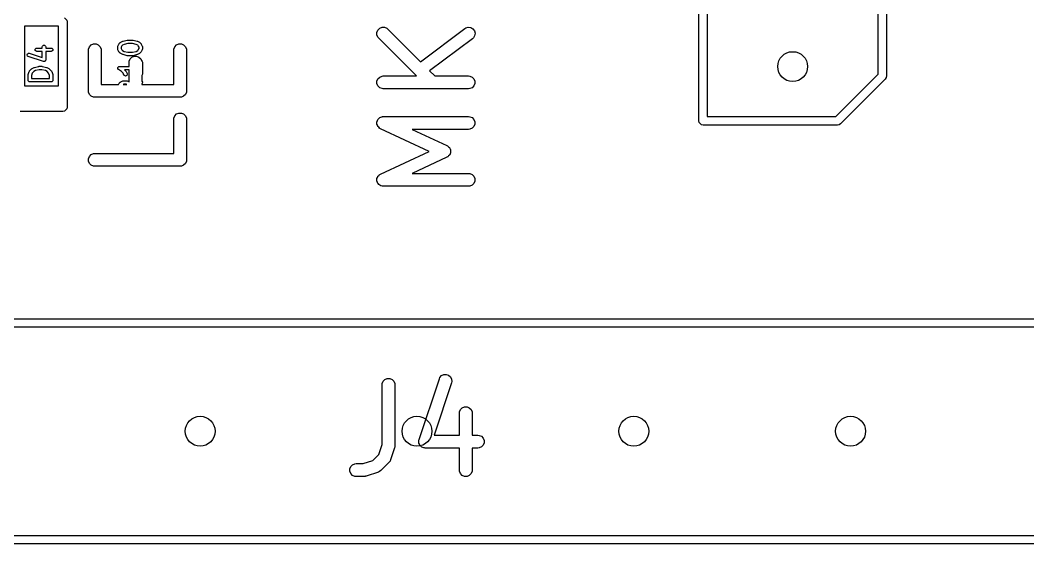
# Model space of a CAD drawing. Extents: x 2.08 to 4.63, y -4.92 to -2.81.
# Drawn here: x 3.6831 to 4.1479, y -4.7173 to -4.4756 of the extents above; entities that cross this region are included whole.
import ezdxf

# ---------------------------------------------------------------- set-up
doc = ezdxf.new("R2010")
doc.units = 0
doc.header["$MEASUREMENT"] = 0
doc.layers.add('BLACK', color=7, linetype='CONTINUOUS')

msp = doc.modelspace()

# ---------------------------------------------------------------- linework, layer by layer
at = {"layer": 'BLACK', "linetype": 'CONTINUOUS'}
for p, q in [((3.99611, -4.52205), (3.99611, -4.17205)), ((4.08272, -4.17205), (4.08272, -4.50138)), ((4.00005, -4.17402), (4.00005, -4.52008)), ((4.07879, -4.50056), (4.07879, -4.17402)), ((3.70351, -4.47456), (3.70457, -4.47562)), ((3.70457, -4.47562), (3.70472, -4.47638)), ((3.68504, -4.47835), (3.68504, -4.50591)), ((3.70079, -4.47835), (3.68504, -4.47835)), ((3.70079, -4.50591), (3.70079, -4.47835)), ((3.70472, -4.47638), (3.70472, -4.51575)), ((3.84769, -4.48124), (3.84813, -4.48017)), ((3.84813, -4.48017), (3.84894, -4.47936)), ((3.84894, -4.47936), (3.85001, -4.47892)), ((3.85001, -4.47892), (3.85116, -4.47892)), ((3.85116, -4.47892), (3.85222, -4.47936)), ((3.85222, -4.47936), (3.85267, -4.47973)), ((3.85267, -4.47973), (3.86773, -4.49479)), ((3.86773, -4.49479), (3.88818, -4.47945)), ((3.88818, -4.47945), (3.88868, -4.47915)), ((3.88868, -4.47915), (3.88979, -4.47887)), ((3.88979, -4.47887), (3.89093, -4.47903)), ((3.89093, -4.47903), (3.89192, -4.47962)), ((3.89192, -4.47962), (3.89262, -4.48054)), ((3.73056, -4.48532), (3.73244, -4.48485)), ((3.73244, -4.48485), (3.73254, -4.48484)), ((3.73254, -4.48484), (3.73263, -4.48482)), ((3.73263, -4.48482), (3.73497, -4.48482)), ((3.73497, -4.48482), (3.73507, -4.48484)), ((3.73507, -4.48484), (3.73516, -4.48485)), ((3.73516, -4.48485), (3.73704, -4.48532)), ((3.84769, -4.48239), (3.84769, -4.48124)), ((3.84813, -4.48346), (3.84769, -4.48239)), ((3.8485, -4.4839), (3.84813, -4.48346)), ((3.86595, -4.50136), (3.8485, -4.4839)), ((3.89173, -4.48418), (3.87195, -4.49901)), ((3.89215, -4.48379), (3.89173, -4.48418)), ((3.89274, -4.48279), (3.89215, -4.48379)), ((3.89262, -4.48054), (3.8929, -4.48165)), ((3.8929, -4.48165), (3.89274, -4.48279)), ((3.6901, -4.48897), (3.69052, -4.48854)), ((3.6901, -4.48957), (3.6901, -4.48897)), ((3.69052, -4.48999), (3.6901, -4.48957)), ((3.69052, -4.48854), (3.69082, -4.48848)), ((3.69082, -4.48848), (3.69332, -4.48848)), ((3.69332, -4.48786), (3.69338, -4.48756)), ((3.69332, -4.48848), (3.69332, -4.48786)), ((3.69338, -4.48756), (3.6938, -4.48713)), ((3.6938, -4.48713), (3.69441, -4.48713)), ((3.69441, -4.48713), (3.69483, -4.48756)), ((3.69483, -4.48756), (3.69489, -4.48786)), ((3.69489, -4.48786), (3.69489, -4.48848)), ((3.69489, -4.48848), (3.69738, -4.48848)), ((3.69738, -4.48848), (3.69769, -4.48854)), ((3.69769, -4.48854), (3.69811, -4.48897)), ((3.69811, -4.48957), (3.69769, -4.48999)), ((3.69811, -4.48897), (3.69811, -4.48957)), ((3.71456, -4.4895), (3.71462, -4.48893)), ((3.71456, -4.50825), (3.71456, -4.4895)), ((3.71462, -4.48893), (3.71506, -4.48786)), ((3.71506, -4.48786), (3.71587, -4.48705)), ((3.71587, -4.48705), (3.71694, -4.48661)), ((3.71694, -4.48661), (3.71809, -4.48661)), ((3.71809, -4.48661), (3.71915, -4.48705)), ((3.71915, -4.48705), (3.71997, -4.48786)), ((3.71997, -4.48786), (3.72041, -4.48893)), ((3.72041, -4.48893), (3.72047, -4.4895)), ((3.72047, -4.4895), (3.72047, -4.5053)), ((3.72809, -4.48795), (3.7281, -4.48792)), ((3.72809, -4.48889), (3.72809, -4.48795)), ((3.7281, -4.48893), (3.72809, -4.48889)), ((3.7281, -4.4879), (3.72813, -4.48778)), ((3.7281, -4.48792), (3.7281, -4.4879)), ((3.7281, -4.48895), (3.7281, -4.48893)), ((3.72813, -4.48907), (3.7281, -4.48895)), ((3.72813, -4.48778), (3.72815, -4.48765)), ((3.72815, -4.48919), (3.72813, -4.48907)), ((3.72815, -4.48765), (3.72817, -4.48764)), ((3.72817, -4.48921), (3.72815, -4.48919)), ((3.72817, -4.48764), (3.72818, -4.4876)), ((3.72818, -4.48924), (3.72817, -4.48921)), ((3.72818, -4.4876), (3.72865, -4.48667)), ((3.72865, -4.49018), (3.72818, -4.48924)), ((3.72865, -4.48667), (3.72872, -4.48657)), ((3.72872, -4.48657), (3.72879, -4.48646)), ((3.72879, -4.48646), (3.72926, -4.48599)), ((3.72926, -4.48599), (3.72937, -4.48592)), ((3.72937, -4.48592), (3.72947, -4.48584)), ((3.72947, -4.48584), (3.7304, -4.48538)), ((3.73, -4.48748), (3.72967, -4.48814)), ((3.72967, -4.48814), (3.72967, -4.48871)), ((3.72967, -4.48871), (3.73, -4.48936)), ((3.73028, -4.4872), (3.73, -4.48748)), ((3.73, -4.48936), (3.73028, -4.48965)), ((3.73103, -4.48682), (3.73028, -4.4872)), ((3.73028, -4.48965), (3.73103, -4.49002)), ((3.7304, -4.48538), (3.73049, -4.48535)), ((3.73049, -4.48535), (3.73056, -4.48532)), ((3.73273, -4.4864), (3.73103, -4.48682)), ((3.73488, -4.4864), (3.73273, -4.4864)), ((3.73657, -4.48682), (3.73488, -4.4864)), ((3.73732, -4.4872), (3.73657, -4.48682)), ((3.73657, -4.49002), (3.73732, -4.48965)), ((3.73704, -4.48532), (3.73712, -4.48535)), ((3.73712, -4.48535), (3.7372, -4.48538)), ((3.7372, -4.48538), (3.73814, -4.48584)), ((3.73761, -4.48748), (3.73732, -4.4872)), ((3.73732, -4.48965), (3.73761, -4.48936)), ((3.73794, -4.48814), (3.73761, -4.48748)), ((3.73761, -4.48936), (3.73794, -4.48871)), ((3.73794, -4.48871), (3.73794, -4.48814)), ((3.73814, -4.48584), (3.73824, -4.48592)), ((3.73824, -4.48592), (3.73834, -4.48599)), ((3.73834, -4.48599), (3.73881, -4.48646)), ((3.73881, -4.48646), (3.73888, -4.48657)), ((3.73888, -4.48657), (3.73896, -4.48667)), ((3.73896, -4.48667), (3.73943, -4.4876)), ((3.73943, -4.48924), (3.73896, -4.49018)), ((3.73943, -4.4876), (3.73944, -4.48764)), ((3.73944, -4.48921), (3.73943, -4.48924)), ((3.73944, -4.48764), (3.73945, -4.48765)), ((3.73945, -4.48919), (3.73944, -4.48921)), ((3.73945, -4.48765), (3.73948, -4.48778)), ((3.73948, -4.48907), (3.73945, -4.48919)), ((3.73948, -4.48778), (3.73951, -4.4879)), ((3.73951, -4.48895), (3.73948, -4.48907)), ((3.73951, -4.4879), (3.7395, -4.48792)), ((3.7395, -4.48792), (3.73951, -4.48795)), ((3.73951, -4.48889), (3.7395, -4.48893)), ((3.7395, -4.48893), (3.73951, -4.48895)), ((3.73951, -4.48795), (3.73951, -4.48889)), ((3.75393, -4.4895), (3.75399, -4.48893)), ((3.75393, -4.5053), (3.75393, -4.4895)), ((3.75399, -4.48893), (3.75443, -4.48786)), ((3.75443, -4.48786), (3.75524, -4.48705)), ((3.75524, -4.48705), (3.75631, -4.48661)), ((3.75631, -4.48661), (3.75746, -4.48661)), ((3.75746, -4.48661), (3.75852, -4.48705)), ((3.75852, -4.48705), (3.75934, -4.48786)), ((3.75934, -4.48786), (3.75978, -4.48893)), ((3.75978, -4.48893), (3.75984, -4.4895)), ((3.75984, -4.4895), (3.75984, -4.50825)), ((3.68629, -4.49167), (3.68648, -4.49109)), ((3.68656, -4.49221), (3.68629, -4.49167)), ((3.68648, -4.49109), (3.68702, -4.49082)), ((3.68682, -4.49236), (3.68656, -4.49221)), ((3.69385, -4.4947), (3.68682, -4.49236)), ((3.68702, -4.49082), (3.68732, -4.49086)), ((3.68732, -4.49086), (3.69332, -4.49286)), ((3.69082, -4.49005), (3.69052, -4.48999)), ((3.69332, -4.49005), (3.69082, -4.49005)), ((3.69332, -4.49286), (3.69332, -4.49005)), ((3.6947, -4.49447), (3.69453, -4.49455)), ((3.69474, -4.49435), (3.6947, -4.49447)), ((3.69483, -4.49426), (3.69474, -4.49435)), ((3.69489, -4.49395), (3.69483, -4.49426)), ((3.69738, -4.49005), (3.69489, -4.49005)), ((3.69489, -4.49005), (3.69489, -4.49395)), ((3.69769, -4.48999), (3.69738, -4.49005)), ((3.72872, -4.49028), (3.72865, -4.49018)), ((3.72879, -4.49039), (3.72872, -4.49028)), ((3.72926, -4.49085), (3.72879, -4.49039)), ((3.72937, -4.49092), (3.72926, -4.49085)), ((3.72947, -4.491), (3.72937, -4.49092)), ((3.7304, -4.49147), (3.72947, -4.491)), ((3.73049, -4.49149), (3.7304, -4.49147)), ((3.73056, -4.49153), (3.73049, -4.49149)), ((3.73244, -4.492), (3.73056, -4.49153)), ((3.73103, -4.49002), (3.73273, -4.49045)), ((3.73254, -4.492), (3.73244, -4.492)), ((3.73263, -4.49202), (3.73254, -4.492)), ((3.73497, -4.49202), (3.73263, -4.49202)), ((3.73273, -4.49045), (3.73488, -4.49045)), ((3.73336, -4.49455), (3.73381, -4.49349)), ((3.73381, -4.49349), (3.73462, -4.49267)), ((3.73462, -4.49267), (3.73568, -4.49223)), ((3.73488, -4.49045), (3.73657, -4.49002)), ((3.73507, -4.492), (3.73497, -4.49202)), ((3.73516, -4.492), (3.73507, -4.492)), ((3.73704, -4.49153), (3.73516, -4.492)), ((3.73568, -4.49223), (3.73684, -4.49223)), ((3.73684, -4.49223), (3.7379, -4.49267)), ((3.73712, -4.49149), (3.73704, -4.49153)), ((3.7372, -4.49147), (3.73712, -4.49149)), ((3.73814, -4.491), (3.7372, -4.49147)), ((3.7379, -4.49267), (3.73872, -4.49349)), ((3.73824, -4.49092), (3.73814, -4.491)), ((3.73834, -4.49085), (3.73824, -4.49092)), ((3.73881, -4.49039), (3.73834, -4.49085)), ((3.73872, -4.49349), (3.73904, -4.49428)), ((3.73888, -4.49028), (3.73881, -4.49039)), ((3.73896, -4.49018), (3.73888, -4.49028)), ((3.73904, -4.49428), (3.73945, -4.49468)), ((3.68735, -4.49917), (3.68742, -4.49906)), ((3.68742, -4.49906), (3.68743, -4.49905)), ((3.68743, -4.49905), (3.68745, -4.49902)), ((3.68745, -4.49902), (3.68839, -4.49808)), ((3.68839, -4.49808), (3.6885, -4.49801)), ((3.6885, -4.49801), (3.6886, -4.49794)), ((3.6886, -4.49794), (3.68953, -4.49747)), ((3.69016, -4.49891), (3.68941, -4.49929)), ((3.68953, -4.49747), (3.68962, -4.49744)), ((3.68962, -4.49744), (3.68969, -4.49741)), ((3.68969, -4.49741), (3.69157, -4.49694)), ((3.69186, -4.49849), (3.69016, -4.49891)), ((3.69157, -4.49694), (3.69167, -4.49693)), ((3.69167, -4.49693), (3.69176, -4.49692)), ((3.69176, -4.49692), (3.69317, -4.49692)), ((3.69307, -4.49849), (3.69186, -4.49849)), ((3.69477, -4.49891), (3.69307, -4.49849)), ((3.69317, -4.49692), (3.69326, -4.49693)), ((3.69326, -4.49693), (3.69336, -4.49694)), ((3.69336, -4.49694), (3.69523, -4.49741)), ((3.69416, -4.49474), (3.69385, -4.4947)), ((3.69428, -4.49468), (3.69416, -4.49474)), ((3.69441, -4.49468), (3.69428, -4.49468)), ((3.69453, -4.49455), (3.69441, -4.49468)), ((3.69551, -4.49929), (3.69477, -4.49891)), ((3.69523, -4.49741), (3.69531, -4.49744)), ((3.69531, -4.49744), (3.69539, -4.49747)), ((3.69539, -4.49747), (3.69633, -4.49794)), ((3.69633, -4.49794), (3.69643, -4.49801)), ((3.69643, -4.49801), (3.69654, -4.49808)), ((3.69654, -4.49808), (3.69747, -4.49902)), ((3.69747, -4.49902), (3.69749, -4.49905)), ((3.69749, -4.49905), (3.69751, -4.49906)), ((3.69751, -4.49906), (3.69757, -4.49917)), ((3.72811, -4.49764), (3.72815, -4.49758)), ((3.72815, -4.49787), (3.72811, -4.49764)), ((3.72815, -4.4975), (3.72832, -4.49733)), ((3.72815, -4.49758), (3.72815, -4.4975)), ((3.72815, -4.4981), (3.72815, -4.49787)), ((3.72821, -4.49816), (3.72815, -4.4981)), ((3.72823, -4.49824), (3.72821, -4.49816)), ((3.72844, -4.49845), (3.72823, -4.49824)), ((3.72832, -4.49733), (3.72844, -4.49714)), ((3.72844, -4.49714), (3.72852, -4.49713)), ((3.72979, -4.49935), (3.72844, -4.49845)), ((3.72852, -4.49713), (3.72858, -4.49707)), ((3.72858, -4.49707), (3.72888, -4.49701)), ((3.72888, -4.49701), (3.73331, -4.49701)), ((3.73331, -4.49858), (3.73125, -4.49858)), ((3.73125, -4.49858), (3.73178, -4.49912)), ((3.73178, -4.49912), (3.73185, -4.49922)), ((3.73331, -4.49513), (3.73336, -4.49455)), ((3.73331, -4.49701), (3.73331, -4.49513)), ((3.73331, -4.50405), (3.73331, -4.49858)), ((3.73945, -4.49468), (3.73951, -4.49498)), ((3.73951, -4.49498), (3.73951, -4.50061)), ((3.87195, -4.49901), (3.8743, -4.50136)), ((3.68675, -4.50098), (3.68678, -4.50086)), ((3.68675, -4.50333), (3.68675, -4.50098)), ((3.68681, -4.50363), (3.68675, -4.50333)), ((3.68678, -4.50086), (3.6868, -4.50074)), ((3.6868, -4.50074), (3.68726, -4.49933)), ((3.68724, -4.50406), (3.68681, -4.50363)), ((3.68726, -4.49933), (3.68728, -4.49929)), ((3.68728, -4.49928), (3.68735, -4.49917)), ((3.68728, -4.49929), (3.68728, -4.49928)), ((3.6887, -4.5), (3.68833, -4.50111)), ((3.68833, -4.50111), (3.68833, -4.50254)), ((3.68833, -4.50254), (3.6966, -4.50254)), ((3.68941, -4.49929), (3.6887, -4.5)), ((3.69623, -4.5), (3.69551, -4.49929)), ((3.6966, -4.50111), (3.69623, -4.5)), ((3.6966, -4.50254), (3.6966, -4.50111)), ((3.69757, -4.49917), (3.69764, -4.49928)), ((3.69764, -4.49928), (3.69764, -4.49929)), ((3.69764, -4.49929), (3.69766, -4.49933)), ((3.69766, -4.49933), (3.69813, -4.50074)), ((3.69811, -4.50363), (3.69769, -4.50406)), ((3.69817, -4.50333), (3.69811, -4.50363)), ((3.69813, -4.50074), (3.69815, -4.50086)), ((3.69815, -4.50086), (3.69817, -4.50098)), ((3.69817, -4.50098), (3.69817, -4.50333)), ((3.72947, -4.50412), (3.7304, -4.50365)), ((3.73058, -4.50014), (3.72979, -4.49935)), ((3.7304, -4.50365), (3.73044, -4.50364)), ((3.73044, -4.50364), (3.73045, -4.50363)), ((3.73045, -4.50363), (3.73058, -4.50361)), ((3.73099, -4.50096), (3.73058, -4.50014)), ((3.73058, -4.50361), (3.7307, -4.50357)), ((3.7307, -4.50357), (3.73072, -4.50358)), ((3.73072, -4.50358), (3.73076, -4.50357)), ((3.73076, -4.50357), (3.73216, -4.50357)), ((3.73118, -4.5012), (3.73099, -4.50096)), ((3.73175, -4.50139), (3.73118, -4.5012)), ((3.73229, -4.50113), (3.73175, -4.50139)), ((3.73185, -4.49922), (3.73193, -4.49932)), ((3.73193, -4.49932), (3.7324, -4.50026)), ((3.73216, -4.50357), (3.7322, -4.50358)), ((3.7322, -4.50358), (3.73222, -4.50357)), ((3.73222, -4.50357), (3.73234, -4.50361)), ((3.73248, -4.50055), (3.73229, -4.50113)), ((3.73234, -4.50361), (3.73246, -4.50363)), ((3.7324, -4.50026), (3.73248, -4.50055)), ((3.73246, -4.50363), (3.73248, -4.50364)), ((3.73248, -4.50364), (3.73251, -4.50365)), ((3.73251, -4.50365), (3.73331, -4.50405)), ((3.73945, -4.50091), (3.73921, -4.50115)), ((3.73921, -4.50115), (3.73921, -4.50379)), ((3.73951, -4.50061), (3.73945, -4.50091)), ((3.84769, -4.50374), (3.84813, -4.50267)), ((3.84769, -4.50489), (3.84769, -4.50374)), ((3.84813, -4.50267), (3.84894, -4.50186)), ((3.84894, -4.50186), (3.85001, -4.50142)), ((3.85001, -4.50142), (3.85058, -4.50136)), ((3.85058, -4.50136), (3.86595, -4.50136)), ((3.8743, -4.50136), (3.88995, -4.50136)), ((3.88995, -4.50136), (3.89053, -4.50142)), ((3.89053, -4.50142), (3.89159, -4.50186)), ((3.89159, -4.50186), (3.89241, -4.50267)), ((3.89241, -4.50267), (3.89285, -4.50374)), ((3.89285, -4.50374), (3.89285, -4.50489)), ((4.05927, -4.52008), (4.07879, -4.50056)), ((4.08215, -4.50277), (4.06148, -4.52344)), ((4.08257, -4.50213), (4.08215, -4.50277)), ((4.08272, -4.50138), (4.08257, -4.50213)), ((3.68504, -4.50591), (3.70079, -4.50591)), ((3.68754, -4.50412), (3.68724, -4.50406)), ((3.69738, -4.50412), (3.68754, -4.50412)), ((3.69769, -4.50406), (3.69738, -4.50412)), ((3.71462, -4.50882), (3.71456, -4.50825)), ((3.72047, -4.5053), (3.72847, -4.5053)), ((3.72847, -4.5053), (3.72865, -4.50494)), ((3.72865, -4.50494), (3.72872, -4.50484)), ((3.72872, -4.50484), (3.72879, -4.50474)), ((3.72879, -4.50474), (3.72926, -4.50427)), ((3.72926, -4.50427), (3.72937, -4.5042)), ((3.72937, -4.5042), (3.72947, -4.50412)), ((3.73094, -4.50515), (3.73064, -4.5053)), ((3.73064, -4.5053), (3.73228, -4.5053)), ((3.73198, -4.50515), (3.73094, -4.50515)), ((3.73228, -4.5053), (3.73198, -4.50515)), ((3.73921, -4.50379), (3.73949, -4.50419)), ((3.73939, -4.50478), (3.73921, -4.50496)), ((3.73921, -4.50496), (3.73921, -4.5053)), ((3.73921, -4.5053), (3.75393, -4.5053)), ((3.73949, -4.50419), (3.73939, -4.50478)), ((3.75984, -4.50825), (3.75978, -4.50882)), ((3.84813, -4.50595), (3.84769, -4.50489)), ((3.84894, -4.50677), (3.84813, -4.50595)), ((3.85001, -4.50721), (3.84894, -4.50677)), ((3.85058, -4.50726), (3.85001, -4.50721)), ((3.88995, -4.50726), (3.85058, -4.50726)), ((3.89053, -4.50721), (3.88995, -4.50726)), ((3.89159, -4.50677), (3.89053, -4.50721)), ((3.89241, -4.50595), (3.89159, -4.50677)), ((3.89285, -4.50489), (3.89241, -4.50595)), ((3.71506, -4.50989), (3.71462, -4.50882)), ((3.71587, -4.5107), (3.71506, -4.50989)), ((3.71694, -4.51114), (3.71587, -4.5107)), ((3.71751, -4.5112), (3.71694, -4.51114)), ((3.75688, -4.5112), (3.71751, -4.5112)), ((3.75746, -4.51114), (3.75688, -4.5112)), ((3.75852, -4.5107), (3.75746, -4.51114)), ((3.75934, -4.50989), (3.75852, -4.5107)), ((3.75978, -4.50882), (3.75934, -4.50989)), ((3.70276, -4.51772), (3.68307, -4.51772)), ((3.70351, -4.51757), (3.70276, -4.51772)), ((3.70457, -4.5165), (3.70351, -4.51757)), ((3.70472, -4.51575), (3.70457, -4.5165)), ((3.75393, -4.52137), (3.75399, -4.5208)), ((3.75393, -4.53717), (3.75393, -4.52137)), ((3.75399, -4.5208), (3.75443, -4.51973)), ((3.75443, -4.51973), (3.75524, -4.51892)), ((3.75524, -4.51892), (3.75631, -4.51848)), ((3.75631, -4.51848), (3.75746, -4.51848)), ((3.75746, -4.51848), (3.75852, -4.51892)), ((3.75852, -4.51892), (3.75934, -4.51973)), ((3.75934, -4.51973), (3.75978, -4.5208)), ((3.75978, -4.5208), (3.75984, -4.52137)), ((3.75984, -4.52137), (3.75984, -4.54012)), ((3.84771, -4.52242), (3.84772, -4.52236)), ((3.84772, -4.52236), (3.84793, -4.52189)), ((3.84793, -4.52189), (3.84813, -4.52142)), ((3.84813, -4.52142), (3.84817, -4.52137)), ((3.84817, -4.52137), (3.8482, -4.52131)), ((3.8482, -4.52131), (3.84858, -4.52097)), ((3.84858, -4.52097), (3.84894, -4.5206)), ((3.84894, -4.5206), (3.849, -4.52058)), ((3.849, -4.52058), (3.84905, -4.52053)), ((3.84905, -4.52053), (3.84953, -4.52036)), ((3.84953, -4.52036), (3.85001, -4.52016)), ((3.85001, -4.52016), (3.8501, -4.52015)), ((3.8501, -4.52015), (3.85014, -4.52014)), ((3.85014, -4.52014), (3.8502, -4.52014)), ((3.8502, -4.52014), (3.85058, -4.52011)), ((3.85058, -4.52011), (3.88995, -4.52011)), ((3.88995, -4.52011), (3.89053, -4.52016)), ((3.89053, -4.52016), (3.89159, -4.5206)), ((3.89159, -4.5206), (3.89241, -4.52142)), ((3.89241, -4.52142), (3.89285, -4.52248)), ((3.99626, -4.5228), (3.99611, -4.52205)), ((4.00005, -4.52008), (4.05927, -4.52008)), ((3.84766, -4.52351), (3.84769, -4.523)), ((3.84769, -4.52357), (3.84766, -4.52351)), ((3.84769, -4.52248), (3.84771, -4.52242)), ((3.84769, -4.523), (3.84769, -4.52248)), ((3.84769, -4.52364), (3.84769, -4.52357)), ((3.84788, -4.52411), (3.84769, -4.52364)), ((3.84806, -4.52459), (3.84788, -4.52411)), ((3.8481, -4.52464), (3.84806, -4.52459)), ((3.84813, -4.5247), (3.8481, -4.52464)), ((3.84849, -4.52506), (3.84813, -4.5247)), ((3.84884, -4.52544), (3.84849, -4.52506)), ((3.84891, -4.52549), (3.84884, -4.52544)), ((3.84894, -4.52551), (3.84891, -4.52549)), ((3.84901, -4.52554), (3.84894, -4.52551)), ((3.84933, -4.52574), (3.84901, -4.52554)), ((3.87172, -4.53618), (3.84933, -4.52574)), ((3.88995, -4.52601), (3.86389, -4.52601)), ((3.86389, -4.52601), (3.87995, -4.53351)), ((3.89053, -4.52596), (3.88995, -4.52601)), ((3.89159, -4.52551), (3.89053, -4.52596)), ((3.89241, -4.5247), (3.89159, -4.52551)), ((3.89285, -4.52364), (3.89241, -4.5247)), ((3.89285, -4.52248), (3.89285, -4.52364)), ((3.99732, -4.52387), (3.99626, -4.5228)), ((3.99808, -4.52402), (3.99732, -4.52387)), ((4.06009, -4.52402), (3.99808, -4.52402)), ((4.06084, -4.52387), (4.06009, -4.52402)), ((4.06148, -4.52344), (4.06084, -4.52387)), ((3.84933, -4.54663), (3.87172, -4.53618)), ((3.87995, -4.53351), (3.88016, -4.53363)), ((3.88016, -4.53363), (3.88024, -4.53366)), ((3.88024, -4.53366), (3.88029, -4.5337)), ((3.88029, -4.5337), (3.88045, -4.5338)), ((3.88045, -4.5338), (3.88075, -4.53413)), ((3.88075, -4.53413), (3.88109, -4.53444)), ((3.88109, -4.53444), (3.88114, -4.53456)), ((3.88114, -4.53456), (3.88123, -4.53465)), ((3.88123, -4.53465), (3.88138, -4.53507)), ((3.88138, -4.53507), (3.88157, -4.53548)), ((3.88157, -4.53548), (3.88158, -4.53561)), ((3.88158, -4.53561), (3.88162, -4.53573)), ((3.88162, -4.53573), (3.8816, -4.53618)), ((3.8816, -4.53618), (3.88162, -4.53663)), ((3.71462, -4.53954), (3.71506, -4.53848)), ((3.71462, -4.5407), (3.71462, -4.53954)), ((3.71506, -4.54176), (3.71462, -4.5407)), ((3.71506, -4.53848), (3.71587, -4.53766)), ((3.71587, -4.53766), (3.71694, -4.53722)), ((3.71694, -4.53722), (3.71751, -4.53717)), ((3.71751, -4.53717), (3.75393, -4.53717)), ((3.75978, -4.5407), (3.75934, -4.54176)), ((3.75984, -4.54012), (3.75978, -4.5407)), ((3.87995, -4.53886), (3.86389, -4.54635)), ((3.88016, -4.53873), (3.87995, -4.53886)), ((3.88024, -4.53871), (3.88016, -4.53873)), ((3.88029, -4.53866), (3.88024, -4.53871)), ((3.88045, -4.53856), (3.88029, -4.53866)), ((3.88075, -4.53823), (3.88045, -4.53856)), ((3.88109, -4.53793), (3.88075, -4.53823)), ((3.88114, -4.53781), (3.88109, -4.53793)), ((3.88123, -4.53771), (3.88114, -4.53781)), ((3.88138, -4.53729), (3.88123, -4.53771)), ((3.88157, -4.53689), (3.88138, -4.53729)), ((3.88158, -4.53675), (3.88157, -4.53689)), ((3.88162, -4.53663), (3.88158, -4.53675)), ((3.71587, -4.54258), (3.71506, -4.54176)), ((3.71694, -4.54302), (3.71587, -4.54258)), ((3.71751, -4.54307), (3.71694, -4.54302)), ((3.75688, -4.54307), (3.71751, -4.54307)), ((3.75746, -4.54302), (3.75688, -4.54307)), ((3.75852, -4.54258), (3.75746, -4.54302)), ((3.75934, -4.54176), (3.75852, -4.54258)), ((3.84766, -4.54886), (3.84769, -4.5488)), ((3.84769, -4.54937), (3.84766, -4.54886)), ((3.84769, -4.54873), (3.84788, -4.54826)), ((3.84769, -4.5488), (3.84769, -4.54873)), ((3.84769, -4.54988), (3.84769, -4.54937)), ((3.84771, -4.54994), (3.84769, -4.54988)), ((3.84772, -4.55001), (3.84771, -4.54994)), ((3.84793, -4.55047), (3.84772, -4.55001)), ((3.84788, -4.54826), (3.84806, -4.54778)), ((3.84806, -4.54778), (3.8481, -4.54773)), ((3.8481, -4.54773), (3.84813, -4.54767)), ((3.84813, -4.54767), (3.84849, -4.5473)), ((3.84849, -4.5473), (3.84884, -4.54693)), ((3.84884, -4.54693), (3.84891, -4.54688)), ((3.84891, -4.54688), (3.84894, -4.54685)), ((3.84894, -4.54685), (3.84901, -4.54682)), ((3.84901, -4.54682), (3.84933, -4.54663)), ((3.86389, -4.54635), (3.88995, -4.54635)), ((3.88995, -4.54635), (3.89053, -4.54641)), ((3.89053, -4.54641), (3.89159, -4.54685)), ((3.89159, -4.54685), (3.89241, -4.54767)), ((3.89241, -4.54767), (3.89285, -4.54873)), ((3.89285, -4.54988), (3.89241, -4.55095)), ((3.89285, -4.54873), (3.89285, -4.54988)), ((3.84813, -4.55095), (3.84793, -4.55047)), ((3.84817, -4.55099), (3.84813, -4.55095)), ((3.8482, -4.55105), (3.84817, -4.55099)), ((3.84858, -4.5514), (3.8482, -4.55105)), ((3.84894, -4.55176), (3.84858, -4.5514)), ((3.849, -4.55179), (3.84894, -4.55176)), ((3.84905, -4.55183), (3.849, -4.55179)), ((3.84953, -4.55201), (3.84905, -4.55183)), ((3.85001, -4.5522), (3.84953, -4.55201)), ((3.8501, -4.55221), (3.85001, -4.5522)), ((3.85014, -4.55222), (3.8501, -4.55221)), ((3.8502, -4.55222), (3.85014, -4.55222)), ((3.85058, -4.55226), (3.8502, -4.55222)), ((3.88995, -4.55226), (3.85058, -4.55226)), ((3.89053, -4.5522), (3.88995, -4.55226)), ((3.89159, -4.55176), (3.89053, -4.5522)), ((3.89241, -4.55095), (3.89159, -4.55176)), ((3.66285, -4.61339), (4.39114, -4.61339)), ((4.39033, -4.61732), (3.66287, -4.61732)), ((3.85012, -4.64331), (3.85056, -4.64225)), ((3.85056, -4.64225), (3.85138, -4.64144)), ((3.85138, -4.64144), (3.85244, -4.64099)), ((3.85244, -4.64099), (3.85359, -4.64099)), ((3.85359, -4.64099), (3.85466, -4.64144)), ((3.85466, -4.64144), (3.85547, -4.64225)), ((3.85547, -4.64225), (3.85591, -4.64331)), ((3.86709, -4.6692), (3.87646, -4.64108)), ((3.88207, -4.64295), (3.87399, -4.66718)), ((3.87646, -4.64108), (3.8767, -4.64055)), ((3.8767, -4.64055), (3.87745, -4.63968)), ((3.87745, -4.63968), (3.87849, -4.63917)), ((3.87849, -4.63917), (3.87963, -4.63909)), ((3.87963, -4.63909), (3.88073, -4.63945)), ((3.88073, -4.63945), (3.8816, -4.64021)), ((3.8816, -4.64021), (3.88211, -4.64124)), ((3.88219, -4.64239), (3.88207, -4.64295)), ((3.88211, -4.64124), (3.88219, -4.64239)), ((3.85007, -4.64389), (3.85012, -4.64331)), ((3.85007, -4.67153), (3.85007, -4.64389)), ((3.85591, -4.64331), (3.85597, -4.64389)), ((3.85597, -4.64389), (3.85597, -4.67201)), ((3.88569, -4.65701), (3.88574, -4.65644)), ((3.88569, -4.66718), (3.88569, -4.65701)), ((3.88574, -4.65644), (3.88618, -4.65537)), ((3.88618, -4.65537), (3.887, -4.65456)), ((3.887, -4.65456), (3.88806, -4.65412)), ((3.88806, -4.65412), (3.88921, -4.65412)), ((3.88921, -4.65412), (3.89028, -4.65456)), ((3.89028, -4.65456), (3.89109, -4.65537)), ((3.89109, -4.65537), (3.89153, -4.65644)), ((3.89153, -4.65644), (3.89159, -4.65701)), ((3.89159, -4.65701), (3.89159, -4.66718)), ((3.86696, -4.66977), (3.867, -4.66962)), ((3.867, -4.67024), (3.86696, -4.66977)), ((3.867, -4.66956), (3.86703, -4.66949)), ((3.867, -4.66962), (3.867, -4.66956)), ((3.867, -4.67071), (3.867, -4.67024)), ((3.86704, -4.67081), (3.867, -4.67071)), ((3.86703, -4.66949), (3.86709, -4.6692)), ((3.86704, -4.67092), (3.86704, -4.67081)), ((3.86725, -4.67134), (3.86704, -4.67092)), ((3.87399, -4.66718), (3.88569, -4.66718)), ((3.89159, -4.66718), (3.89426, -4.66718)), ((3.89426, -4.66718), (3.89484, -4.66724)), ((3.89484, -4.66724), (3.8959, -4.66768)), ((3.8959, -4.66768), (3.89672, -4.6685)), ((3.89672, -4.6685), (3.89716, -4.66956)), ((3.89716, -4.67071), (3.89672, -4.67178)), ((3.89716, -4.66956), (3.89716, -4.67071)), ((3.84856, -4.67604), (3.85007, -4.67153)), ((3.85582, -4.67295), (3.85394, -4.67857)), ((3.85588, -4.67266), (3.85582, -4.67295)), ((3.85591, -4.67259), (3.85588, -4.67266)), ((3.85592, -4.67248), (3.85591, -4.67259)), ((3.85595, -4.67238), (3.85592, -4.67248)), ((3.85597, -4.67201), (3.85594, -4.6723)), ((3.85594, -4.6723), (3.85595, -4.67238)), ((3.86744, -4.67178), (3.86725, -4.67134)), ((3.86751, -4.67185), (3.86744, -4.67178)), ((3.86756, -4.67195), (3.86751, -4.67185)), ((3.86792, -4.67226), (3.86756, -4.67195)), ((3.86825, -4.67259), (3.86792, -4.67226)), ((3.86835, -4.67263), (3.86825, -4.67259)), ((3.86843, -4.6727), (3.86835, -4.67263)), ((3.86888, -4.67285), (3.86843, -4.6727)), ((3.86932, -4.67303), (3.86888, -4.67285)), ((3.86947, -4.67305), (3.86932, -4.67303)), ((3.86952, -4.67307), (3.86947, -4.67305)), ((3.8696, -4.67306), (3.86952, -4.67307)), ((3.86989, -4.67309), (3.8696, -4.67306)), ((3.88569, -4.67309), (3.86989, -4.67309)), ((3.88569, -4.68326), (3.88569, -4.67309)), ((3.89426, -4.67309), (3.89159, -4.67309)), ((3.89159, -4.67309), (3.89159, -4.68326)), ((3.89484, -4.67303), (3.89426, -4.67309)), ((3.8959, -4.67259), (3.89484, -4.67303)), ((3.89672, -4.67178), (3.8959, -4.67259)), ((3.83638, -4.68081), (3.83744, -4.68036)), ((3.83744, -4.68036), (3.83802, -4.68031)), ((3.83802, -4.68031), (3.84129, -4.68031)), ((3.84129, -4.68031), (3.8458, -4.6788)), ((3.8458, -4.6788), (3.84856, -4.67604)), ((3.85323, -4.67972), (3.84948, -4.68347)), ((3.8536, -4.67928), (3.85323, -4.67972)), ((3.85364, -4.67918), (3.8536, -4.67928)), ((3.85371, -4.6791), (3.85364, -4.67918)), ((3.85394, -4.67857), (3.85371, -4.6791)), ((3.83512, -4.68268), (3.83557, -4.68162)), ((3.83512, -4.68384), (3.83512, -4.68268)), ((3.83557, -4.6849), (3.83512, -4.68384)), ((3.83557, -4.68162), (3.83638, -4.68081)), ((3.83638, -4.68572), (3.83557, -4.6849)), ((3.84833, -4.68419), (3.8427, -4.68606)), ((3.84886, -4.68395), (3.84833, -4.68419)), ((3.84894, -4.68388), (3.84886, -4.68395)), ((3.84903, -4.68384), (3.84894, -4.68388)), ((3.84948, -4.68347), (3.84903, -4.68384)), ((3.88574, -4.68384), (3.88569, -4.68326)), ((3.88618, -4.6849), (3.88574, -4.68384)), ((3.887, -4.68572), (3.88618, -4.6849)), ((3.89109, -4.6849), (3.89028, -4.68572)), ((3.89153, -4.68384), (3.89109, -4.6849)), ((3.89159, -4.68326), (3.89153, -4.68384)), ((3.83744, -4.68616), (3.83638, -4.68572)), ((3.83802, -4.68621), (3.83744, -4.68616)), ((3.84177, -4.68621), (3.83802, -4.68621)), ((3.84206, -4.68618), (3.84177, -4.68621)), ((3.84214, -4.68619), (3.84206, -4.68618)), ((3.84224, -4.68617), (3.84214, -4.68619)), ((3.84235, -4.68616), (3.84224, -4.68617)), ((3.84242, -4.68613), (3.84235, -4.68616)), ((3.8427, -4.68606), (3.84242, -4.68613)), ((3.88806, -4.68616), (3.887, -4.68572)), ((3.88921, -4.68616), (3.88806, -4.68616)), ((3.89028, -4.68572), (3.88921, -4.68616)), ((4.41614, -4.71732), (3.31614, -4.71732)), ((3.31811, -4.71339), (4.41417, -4.71339))]:
    msp.add_line(p, q, dxfattribs=at)
at = {"layer": 'BLACK'}
for centre in [(4.03942, -4.49705), (4.03942, -4.49705), (3.76614, -4.66535), (3.76614, -4.66535), (3.86614, -4.66535), (3.86614, -4.66535), (3.96614, -4.66535), (3.96614, -4.66535), (4.06614, -4.66535), (4.06614, -4.66535)]:
    msp.add_circle(centre, 0.00689, dxfattribs=at)

doc.saveas('drawing.dxf')
